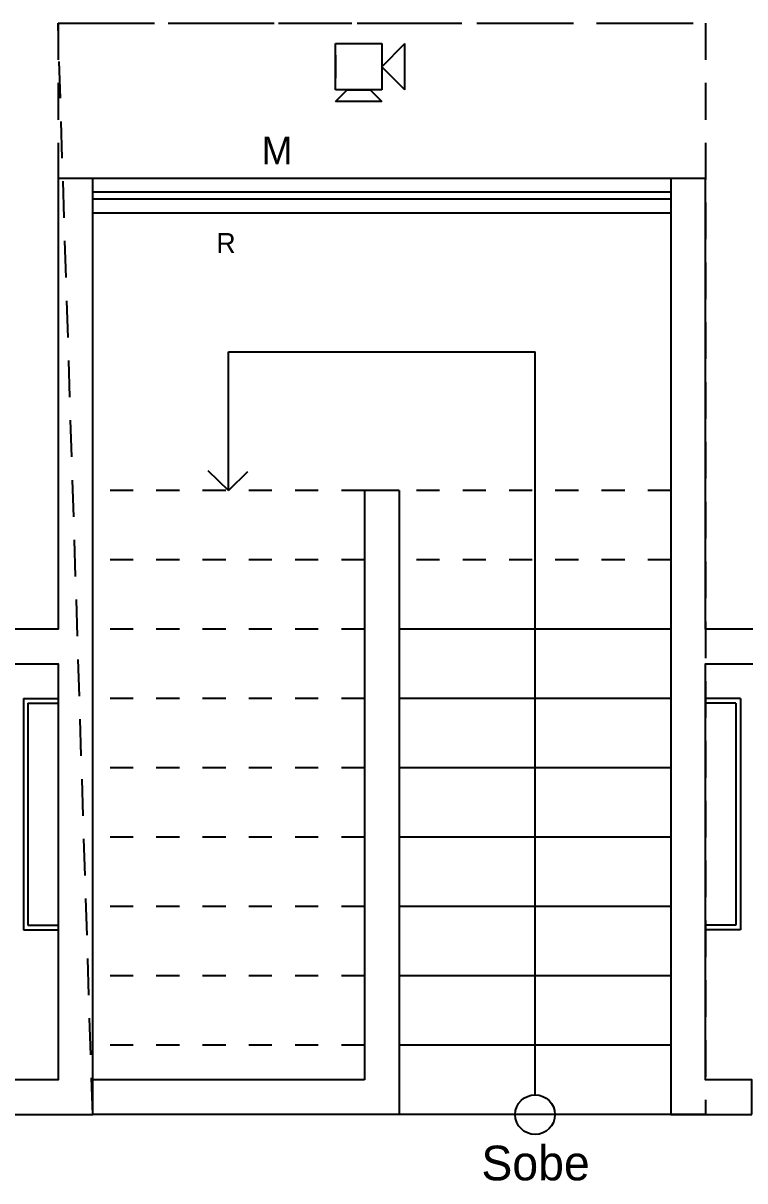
# Model space of a CAD drawing. Header units: millimetres. Extents: x 776 to 1595, y 411 to 1258.
# Drawn here: x 795.46 to 798.58, y 459.28 to 464.29 of the extents above; entities that cross this region are included whole.
import ezdxf

# ---------------------------------------------------------------- set-up
doc = ezdxf.new("R2010")
doc.units = ezdxf.units.MM
doc.linetypes.add('ACAD_ISO03W100', pattern=[30, 12, -18])
doc.linetypes.add('HIDDEN2', pattern=[4.7625, 3.175, -1.5875])
for name, color, linetype in [('can02', 2, 'Continuous'), ('CANOS ISO', 2, 'Continuous'), ('Janela', 2, 'Continuous'), ('pena 01', 1, 'Continuous'), ('pena01', 1, 'Continuous'), ('pena02', 2, 'Continuous'), ('TRACEJADO', 1, 'HIDDEN2')]:
    doc.layers.add(name, color=color, linetype=linetype)
doc.styles.get("Standard").update_dxf_attribs({"font": 'ERASLGHT.TTF'})

msp = doc.modelspace()

# ---------------------------------------------------------------- linework, layer by layer
at = {"layer": 'can02', "color": 0}
for points in [[(795.7558, 459.5661), (795.7558, 463.6161), (795.6058, 463.6161), (795.6058, 461.6661), (795.007, 461.6661), (795.007, 461.5161), (795.6058, 461.5161), (795.6058, 459.7161), (795.4058, 459.7161), (795.4058, 459.5661)], [(798.6058, 459.5661), (798.6058, 459.7161), (798.4058, 459.7161), (798.4058, 461.5161), (799.0046, 461.5161), (799.0046, 461.6661), (798.4058, 461.6661), (798.4058, 463.6161), (798.2558, 463.6161), (798.2558, 459.5661)]]:
    msp.add_lwpolyline(points, close=True, dxfattribs=at)
at = {"layer": 'CANOS ISO'}
for p, q in [((796.8058, 463.9988, -1.8), (796.8058, 464.1988, -1.8)), ((796.8058, 464.1988, -1.8), (797.0058, 464.1988, -1.8)), ((797.0058, 464.0988, -1.8), (797.1058, 464.1988, -1.8)), ((797.1058, 463.9988, -1.8), (797.1058, 464.1988, -1.8)), ((796.8058, 464.1488, -1.8), (796.8058, 464.0488, -1.8)), ((797.1058, 463.9988, -1.8), (797.0058, 464.0988, -1.8)), ((797.0058, 463.9988, -1.8), (796.8058, 463.9988, -1.8)), ((796.8058, 463.9488, -1.8), (796.8558, 463.9988, -1.8)), ((796.8558, 463.9988, -1.8), (796.9558, 463.9988, -1.8)), ((796.9558, 463.9988, -1.8), (797.0058, 463.9488, -1.8)), ((797.0058, 463.9488, -1.8), (796.8058, 463.9488, -1.8))]:
    msp.add_line(p, q, dxfattribs=at)
at = {"layer": 'CANOS ISO', "extrusion": (-1, 0, -7.77156e-15)}
msp.add_line((797.0058, 464.1988, -1.8), (797.0058, 463.9988, -1.8), dxfattribs=at)
at = {"layer": 'CANOS ISO', "extrusion": (1, 0, 8.21565e-15)}
msp.add_line((797.1058, 464.0988, -1.8), (797.1058, 464.0988, 2), dxfattribs=at)
at = {"layer": 'Janela', "color": 0}
for p, q in [((795.4558, 461.3661), (795.6058, 461.3661)), ((795.4558, 461.3661), (795.4558, 460.3661)), ((798.5558, 461.3661), (798.4058, 461.3661)), ((798.5558, 461.3661), (798.5558, 460.3661)), ((795.4758, 461.3461), (795.6058, 461.3461)), ((795.4758, 461.3461), (795.4758, 460.3861)), ((798.5358, 461.3461), (798.4058, 461.3461)), ((798.5358, 461.3461), (798.5358, 460.3861)), ((795.4558, 460.3661), (795.6058, 460.3661)), ((795.4758, 460.3861), (795.6058, 460.3861)), ((798.5358, 460.3861), (798.4058, 460.3861)), ((798.5558, 460.3661), (798.4058, 460.3661))]:
    msp.add_line(p, q, dxfattribs=at)
at = {"layer": 'pena 01', "color": 0, "linetype": 'ACAD_ISO03W100', "ltscale": 0.005}
for p, q in [((796.9308, 462.2661), (795.7558, 462.2661)), ((798.2558, 462.2661), (797.0808, 462.2661)), ((796.9308, 461.9661), (795.7558, 461.9661)), ((798.2558, 461.9661), (797.0808, 461.9661)), ((796.9308, 461.6661), (795.7558, 461.6661)), ((796.9308, 461.3661), (795.7558, 461.3661)), ((796.9308, 461.0661), (795.7558, 461.0661)), ((796.9308, 460.7661), (795.7558, 460.7661)), ((796.9308, 460.4661), (795.7558, 460.4661)), ((796.9308, 460.1661), (795.7558, 460.1661)), ((796.9308, 459.8661), (795.7558, 459.8661))]:
    msp.add_line(p, q, dxfattribs=at)
at = {"layer": 'pena01', "color": 0}
for p, q in [((798.2558, 463.6161), (795.7558, 463.6161)), ((798.2558, 463.4661), (795.7558, 463.4661)), ((798.2558, 461.6661), (797.0808, 461.6661)), ((798.2558, 461.3661), (797.0808, 461.3661)), ((798.2558, 461.0661), (797.0808, 461.0661)), ((798.2558, 460.7661), (797.0808, 460.7661)), ((798.2558, 460.4661), (797.0808, 460.4661)), ((798.2558, 460.1661), (797.0808, 460.1661)), ((798.2558, 459.8661), (797.0808, 459.8661)), ((798.2558, 459.5661), (797.0808, 459.5661))]:
    msp.add_line(p, q, dxfattribs=at)
at = {"layer": 'pena02', "color": 0}
for p, q in [((798.2558, 463.5561), (795.7558, 463.5561)), ((798.2558, 463.5261), (795.7558, 463.5261)), ((796.3433, 462.2661), (796.3433, 462.8661)), ((796.3433, 462.8661), (797.6683, 462.8661)), ((797.6683, 459.6519), (797.6683, 462.8661)), ((796.2528, 462.3528), (796.3433, 462.2661)), ((796.4244, 462.3472), (796.3433, 462.2661)), ((796.9308, 462.2661), (796.9308, 459.7161)), ((797.0808, 462.2661), (796.9308, 462.2661)), ((797.0808, 462.2661), (797.0808, 459.5661)), ((796.9308, 459.7161), (795.7558, 459.7161)), ((797.0808, 459.5661), (795.7558, 459.5661))]:
    msp.add_line(p, q, dxfattribs=at)
msp.add_circle((797.6683, 459.5661), 0.0858, dxfattribs=at)
at = {"layer": 'TRACEJADO', "ltscale": 0.05, "extrusion": (1, 0, 7.32747e-15)}
for p, q in [((795.6058, 464.2874), (795.6058, 464.2874, -1.8)), ((795.7558, 459.5661, -1.8), (795.6058, 464.2874, -1.8)), ((798.4058, 464.2874, -1.8), (798.4058, 459.5661, -1.8)), ((795.7558, 459.5661), (795.7558, 459.5661, -1.8)), ((798.4058, 459.5661, -1.8), (795.7558, 459.5661, -1.8)), ((798.4058, 459.5661), (798.4058, 459.5661, -1.8))]:
    msp.add_line(p, q, dxfattribs=at)
at = {"layer": 'TRACEJADO', "ltscale": 0.1, "extrusion": (1, 0, 7.32747e-15)}
for p in [(795.6058, 464.2874, -1.8), (798.4058, 464.2874)]:
    msp.add_line(p, (798.4058, 464.2874, -1.8), dxfattribs=at)
at = {"layer": 'TRACEJADO', "ltscale": 0.05, "extrusion": (7.54952e-15, 0, -1)}
for p, q in [((795.6058, 464.2874), (798.4058, 464.2874)), ((795.6058, 464.2874), (795.6058, 463.6161)), ((798.4058, 464.2874), (798.4058, 463.6161))]:
    msp.add_line(p, q, dxfattribs=at)
at = {"layer": 'TRACEJADO', "ltscale": 0.05, "extrusion": (-1.09476e-47, -1, 2.22045e-16)}
msp.add_line((797.1058, 464.0988, 3), (797.1058, 464.0988, 2), dxfattribs=at)

# ---------------------------------------------------------------- texts
at = {"layer": 'CANOS ISO', "attachment_point": 1}
for s, insert, char_height, width in [('M', (796.4854, 463.7964, -1.44), 0.12, 0.184635), ('R', (796.2902, 463.3794, -1.0368), 0.0864, 0.132937)]:
    msp.add_mtext(s, dxfattribs=dict(at, insert=insert, char_height=char_height, width=width))
at = {"layer": 'pena02', "extrusion": (-1.09476e-47, -1, 2.22045e-16), "insert": (796.8428, 464.0988, 0.6119), "char_height": 0.15, "width": 2.950144, "attachment_point": 1, "text_direction": (0, 0, 1)}
msp.add_mtext("VAI PARA CAIXA D'ÁGUA", dxfattribs=at)
at = {"layer": 'pena02', "color": 0, "insert": (797.4362, 459.4319), "char_height": 0.2, "width": 11.620401, "attachment_point": 1}
msp.add_mtext('{\\fEras Demi ITC|b0|i0|c0|p34;\\H0.75x;Sobe}', dxfattribs=at)

doc.saveas('drawing.dxf')
